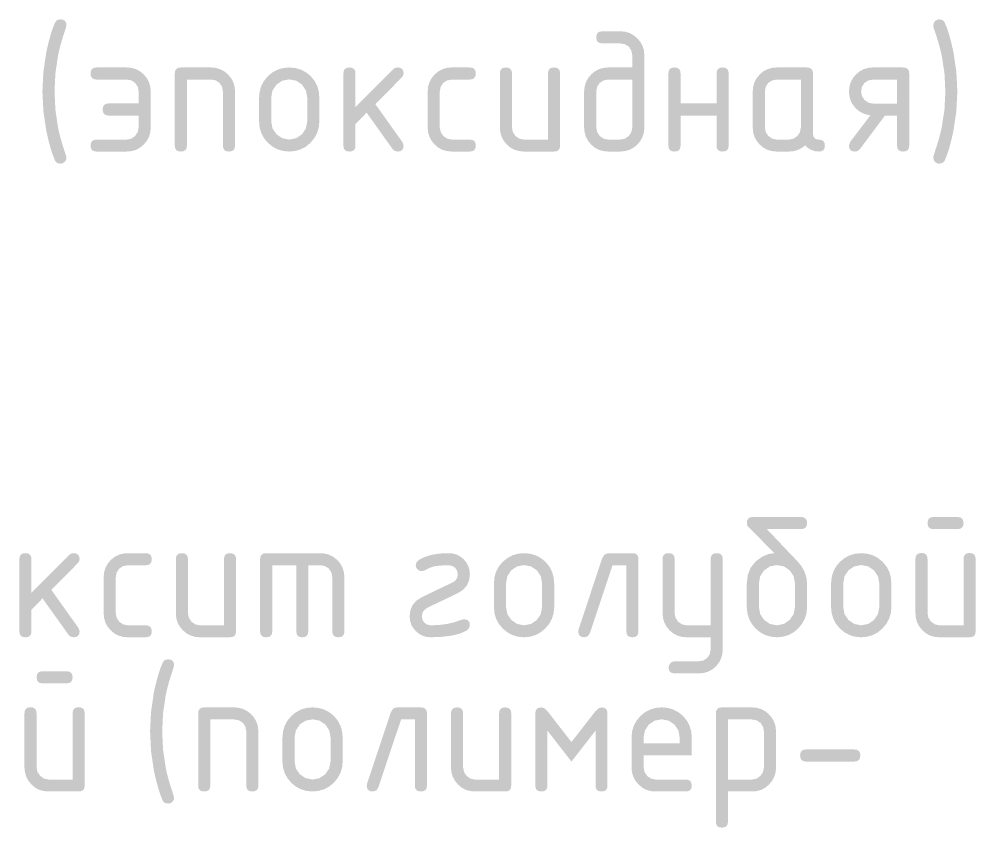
# Model space of a CAD drawing. Header units: millimetres. Extents: x -546 to 1681, y -650 to 1730.
# Drawn here: x 1121.37 to 1145.74, y 693.28 to 713.62 of the extents above; entities that cross this region are included whole.
import ezdxf

# ---------------------------------------------------------------- set-up
doc = ezdxf.new("R2010")
doc.units = ezdxf.units.MM

msp = doc.modelspace()

# ---------------------------------------------------------------- hatches: boundary and pattern name
h = msp.add_hatch(color=7)
h.dxf.hatch_style = 2
h.paths.add_polyline_path([(1122.256, 711.808), (1122.278, 711.351), (1122.345, 710.898), (1122.377, 710.751), (1122.421, 710.586), (1122.477, 710.4), (1122.544, 710.195), (1122.557, 710.14), (1122.546, 710.084), (1122.51, 710.034), (1122.462, 710.001), (1122.404, 709.991), (1122.325, 710.008), (1122.273, 710.059), (1122.214, 710.209), (1122.156, 710.386), (1122.101, 710.588), (1122.049, 710.817), (1121.976, 711.309), (1121.951, 711.808), (1121.976, 712.306), (1122.049, 712.798), (1122.101, 713.027), (1122.156, 713.229), (1122.214, 713.404), (1122.273, 713.552), (1122.325, 713.607), (1122.404, 713.623), (1122.471, 713.614), (1122.519, 713.585), (1122.547, 713.538), (1122.557, 713.471), (1122.544, 713.416), (1122.477, 713.213), (1122.421, 713.029), (1122.377, 712.864), (1122.345, 712.718), (1122.278, 712.264)])
h = msp.add_hatch(color=7)
h.dxf.hatch_style = 2
h.paths.add_polyline_path([(1144.68, 711.808), (1144.657, 712.264), (1144.587, 712.718), (1144.555, 712.857), (1144.511, 713.019), (1144.453, 713.206), (1144.384, 713.416), (1144.375, 713.471), (1144.387, 713.531), (1144.422, 713.581), (1144.472, 713.613), (1144.528, 713.623), (1144.611, 713.607), (1144.659, 713.552), (1144.72, 713.404), (1144.777, 713.229), (1144.831, 713.027), (1144.883, 712.798), (1144.956, 712.306), (1144.981, 711.808), (1144.956, 711.309), (1144.883, 710.817), (1144.831, 710.588), (1144.777, 710.386), (1144.72, 710.209), (1144.659, 710.059), (1144.611, 710.008), (1144.528, 709.991), (1144.473, 710.001), (1144.422, 710.034), (1144.387, 710.085), (1144.375, 710.14), (1144.384, 710.195), (1144.453, 710.407), (1144.511, 710.595), (1144.555, 710.758), (1144.587, 710.898), (1144.657, 711.351)])
h = msp.add_hatch(color=7)
h.paths.add_polyline_path([(1137.103, 712.718), (1137.103, 710.901), (1137.092, 710.779), (1137.059, 710.667), (1137.003, 710.563), (1136.925, 710.47), (1136.832, 710.393), (1136.729, 710.339), (1136.617, 710.307), (1136.498, 710.296), (1136.193, 710.296), (1136.071, 710.307), (1135.959, 710.339), (1135.857, 710.393), (1135.766, 710.47), (1135.688, 710.563), (1135.632, 710.667), (1135.599, 710.779), (1135.587, 710.901), (1135.587, 711.808), (1135.599, 711.93), (1135.632, 712.042), (1135.688, 712.146), (1135.766, 712.239), (1135.858, 712.315), (1135.96, 712.369), (1136.071, 712.402), (1136.193, 712.413), (1136.798, 712.413), (1136.798, 712.718), (1136.777, 712.835), (1136.714, 712.934), (1136.615, 712.996), (1136.498, 713.018), (1136.041, 713.018), (1135.976, 713.028), (1135.93, 713.056), (1135.902, 713.104), (1135.892, 713.171), (1135.902, 713.237), (1135.93, 713.285), (1135.976, 713.313), (1136.041, 713.323), (1136.498, 713.323), (1136.62, 713.312), (1136.732, 713.279), (1136.834, 713.223), (1136.925, 713.145), (1137.003, 713.054), (1137.059, 712.952), (1137.092, 712.84)])
h.paths.add_polyline_path([(1136.798, 710.901), (1136.798, 712.108), (1136.193, 712.108), (1136.076, 712.086), (1135.977, 712.023), (1135.914, 711.925), (1135.892, 711.808), (1135.892, 710.901), (1135.915, 710.786), (1135.982, 710.686), (1136.079, 710.619), (1136.193, 710.597), (1136.498, 710.597), (1136.613, 710.619), (1136.709, 710.686), (1136.776, 710.784)])
h = msp.add_hatch(color=7)
h.dxf.hatch_style = 2
h.paths.add_polyline_path([(1124.373, 711.202), (1123.615, 711.202), (1123.551, 711.212), (1123.505, 711.24), (1123.477, 711.288), (1123.467, 711.355), (1123.477, 711.421), (1123.505, 711.469), (1123.551, 711.497), (1123.615, 711.507), (1124.373, 711.507), (1124.373, 711.808), (1124.352, 711.925), (1124.288, 712.023), (1124.19, 712.088), (1124.072, 712.108), (1123.315, 712.108), (1123.248, 712.118), (1123.2, 712.146), (1123.172, 712.194), (1123.162, 712.261), (1123.172, 712.327), (1123.2, 712.375), (1123.248, 712.403), (1123.315, 712.413), (1124.072, 712.413), (1124.195, 712.402), (1124.307, 712.369), (1124.409, 712.315), (1124.5, 712.239), (1124.578, 712.146), (1124.634, 712.042), (1124.667, 711.93), (1124.678, 711.808), (1124.678, 710.901), (1124.667, 710.777), (1124.634, 710.665), (1124.578, 710.563), (1124.5, 710.47), (1124.409, 710.393), (1124.307, 710.339), (1124.195, 710.307), (1124.072, 710.296), (1123.315, 710.296), (1123.248, 710.305), (1123.2, 710.332), (1123.172, 710.378), (1123.162, 710.444), (1123.172, 710.511), (1123.2, 710.559), (1123.248, 710.587), (1123.315, 710.597), (1124.072, 710.597), (1124.188, 710.619), (1124.284, 710.686), (1124.351, 710.784), (1124.373, 710.901)])
h = msp.add_hatch(color=7)
h.dxf.hatch_style = 2
h.paths.add_polyline_path([(1125.284, 710.444), (1125.284, 712.265), (1125.294, 712.329), (1125.322, 712.375), (1125.37, 712.403), (1125.437, 712.413), (1126.194, 712.413), (1126.314, 712.402), (1126.426, 712.369), (1126.528, 712.315), (1126.622, 712.239), (1126.7, 712.146), (1126.755, 712.042), (1126.789, 711.93), (1126.8, 711.808), (1126.8, 710.444), (1126.79, 710.378), (1126.762, 710.332), (1126.714, 710.305), (1126.647, 710.296), (1126.581, 710.305), (1126.533, 710.332), (1126.505, 710.378), (1126.495, 710.444), (1126.495, 711.808), (1126.473, 711.925), (1126.41, 712.023), (1126.312, 712.088), (1126.194, 712.108), (1125.589, 712.108), (1125.589, 710.444), (1125.579, 710.378), (1125.551, 710.332), (1125.503, 710.305), (1125.437, 710.296), (1125.37, 710.305), (1125.322, 710.332), (1125.294, 710.378)])
h = msp.add_hatch(color=7)
h.paths.add_polyline_path([(1127.406, 711.05), (1127.406, 711.655), (1127.419, 711.807), (1127.46, 711.948), (1127.529, 712.076), (1127.626, 712.193), (1127.743, 712.29), (1127.871, 712.358), (1128.011, 712.399), (1128.164, 712.413), (1128.316, 712.399), (1128.456, 712.359), (1128.585, 712.291), (1128.701, 712.197), (1128.798, 712.08), (1128.867, 711.952), (1128.908, 711.81), (1128.922, 711.655), (1128.922, 711.05), (1128.907, 710.9), (1128.865, 710.761), (1128.795, 710.633), (1128.697, 710.516), (1128.582, 710.419), (1128.454, 710.351), (1128.314, 710.31), (1128.164, 710.296), (1128.011, 710.31), (1127.871, 710.351), (1127.743, 710.419), (1127.626, 710.516), (1127.529, 710.633), (1127.46, 710.761), (1127.419, 710.9)])
h.paths.add_polyline_path([(1128.617, 711.054), (1128.617, 711.659), (1128.584, 711.833), (1128.486, 711.981), (1128.339, 712.08), (1128.164, 712.112), (1127.989, 712.08), (1127.842, 711.981), (1127.743, 711.833), (1127.711, 711.659), (1127.711, 711.054), (1127.743, 710.877), (1127.842, 710.732), (1127.989, 710.631), (1128.164, 710.597), (1128.339, 710.631), (1128.486, 710.732), (1128.584, 710.879)])
h = msp.add_hatch(color=7)
h.dxf.hatch_style = 2
h.paths.add_polyline_path([(1129.832, 711.418), (1130.785, 712.37), (1130.831, 712.403), (1130.891, 712.413), (1130.957, 712.403), (1131.005, 712.375), (1131.034, 712.329), (1131.043, 712.265), (1131.031, 712.207), (1130.996, 712.159), (1130.332, 711.49), (1131.013, 710.533), (1131.043, 710.444), (1131.034, 710.378), (1131.005, 710.332), (1130.957, 710.305), (1130.891, 710.296), (1130.818, 710.312), (1130.764, 710.36), (1130.112, 711.274), (1129.832, 710.991), (1129.832, 710.444), (1129.823, 710.378), (1129.794, 710.332), (1129.747, 710.305), (1129.68, 710.296), (1129.613, 710.305), (1129.565, 710.332), (1129.537, 710.378), (1129.527, 710.444), (1129.527, 712.265), (1129.537, 712.329), (1129.565, 712.375), (1129.613, 712.403), (1129.68, 712.413), (1129.747, 712.403), (1129.794, 712.375), (1129.823, 712.329), (1129.832, 712.265)])
h = msp.add_hatch(color=7)
h.dxf.hatch_style = 2
h.paths.add_polyline_path([(1131.954, 711.808), (1131.954, 710.901), (1131.976, 710.786), (1132.043, 710.686), (1132.141, 710.619), (1132.255, 710.597), (1132.707, 710.597), (1132.774, 710.587), (1132.822, 710.559), (1132.851, 710.511), (1132.86, 710.444), (1132.851, 710.378), (1132.822, 710.332), (1132.774, 710.305), (1132.707, 710.296), (1132.255, 710.296), (1132.132, 710.307), (1132.02, 710.339), (1131.918, 710.393), (1131.827, 710.47), (1131.749, 710.563), (1131.694, 710.665), (1131.66, 710.777), (1131.649, 710.901), (1131.649, 711.808), (1131.66, 711.93), (1131.694, 712.042), (1131.749, 712.146), (1131.827, 712.239), (1131.918, 712.315), (1132.02, 712.369), (1132.132, 712.402), (1132.255, 712.413), (1132.707, 712.413), (1132.774, 712.403), (1132.822, 712.375), (1132.851, 712.327), (1132.86, 712.261), (1132.851, 712.194), (1132.822, 712.146), (1132.774, 712.118), (1132.707, 712.108), (1132.255, 712.108), (1132.137, 712.086), (1132.039, 712.023), (1131.976, 711.925)])
h = msp.add_hatch(color=7)
h.dxf.hatch_style = 2
h.paths.add_polyline_path([(1134.982, 712.265), (1134.982, 710.444), (1134.972, 710.378), (1134.944, 710.332), (1134.896, 710.305), (1134.829, 710.296), (1134.072, 710.296), (1133.949, 710.307), (1133.837, 710.339), (1133.735, 710.393), (1133.644, 710.47), (1133.566, 710.563), (1133.51, 710.665), (1133.477, 710.777), (1133.466, 710.901), (1133.466, 712.265), (1133.475, 712.329), (1133.504, 712.375), (1133.552, 712.403), (1133.618, 712.413), (1133.685, 712.403), (1133.733, 712.375), (1133.761, 712.329), (1133.771, 712.265), (1133.771, 710.901), (1133.793, 710.786), (1133.86, 710.686), (1133.958, 710.619), (1134.072, 710.597), (1134.677, 710.597), (1134.677, 712.265), (1134.686, 712.329), (1134.715, 712.375), (1134.762, 712.403), (1134.829, 712.413), (1134.896, 712.403), (1134.944, 712.375), (1134.972, 712.329)])
h = msp.add_hatch(color=7)
h.dxf.hatch_style = 2
h.paths.add_polyline_path([(1138.014, 711.202), (1138.014, 710.444), (1138.004, 710.378), (1137.976, 710.332), (1137.928, 710.305), (1137.862, 710.296), (1137.795, 710.305), (1137.747, 710.332), (1137.719, 710.378), (1137.709, 710.444), (1137.709, 712.265), (1137.719, 712.329), (1137.747, 712.375), (1137.795, 712.403), (1137.862, 712.413), (1137.928, 712.403), (1137.976, 712.375), (1138.004, 712.329), (1138.014, 712.265), (1138.014, 711.507), (1138.92, 711.507), (1138.92, 712.265), (1138.93, 712.329), (1138.958, 712.375), (1139.006, 712.403), (1139.072, 712.413), (1139.139, 712.403), (1139.187, 712.375), (1139.215, 712.329), (1139.225, 712.265), (1139.225, 710.444), (1139.215, 710.378), (1139.187, 710.332), (1139.139, 710.305), (1139.072, 710.296), (1139.006, 710.305), (1138.958, 710.332), (1138.93, 710.378), (1138.92, 710.444), (1138.92, 711.202)])
h = msp.add_hatch(color=7)
h.paths.add_polyline_path([(1141.042, 712.108), (1140.437, 712.108), (1140.319, 712.086), (1140.221, 712.023), (1140.157, 711.925), (1140.136, 711.808), (1140.136, 710.901), (1140.158, 710.786), (1140.225, 710.686), (1140.323, 710.619), (1140.437, 710.597), (1140.741, 710.597), (1140.856, 710.619), (1140.953, 710.686), (1141.02, 710.784), (1141.042, 710.901)])
h.paths.add_polyline_path([(1141.647, 710.444), (1141.638, 710.378), (1141.61, 710.332), (1141.563, 710.305), (1141.499, 710.296), (1141.396, 710.306), (1141.305, 710.335), (1141.223, 710.384), (1141.152, 710.453), (1141.062, 710.384), (1140.964, 710.335), (1140.857, 710.306), (1140.741, 710.296), (1140.437, 710.296), (1140.314, 710.307), (1140.202, 710.339), (1140.1, 710.393), (1140.009, 710.47), (1139.931, 710.563), (1139.875, 710.665), (1139.842, 710.777), (1139.831, 710.901), (1139.831, 711.808), (1139.842, 711.93), (1139.875, 712.042), (1139.931, 712.146), (1140.009, 712.239), (1140.1, 712.315), (1140.202, 712.369), (1140.314, 712.402), (1140.437, 712.413), (1141.194, 712.413), (1141.261, 712.403), (1141.309, 712.375), (1141.337, 712.329), (1141.347, 712.265), (1141.347, 710.749), (1141.356, 710.682), (1141.385, 710.635), (1141.432, 710.606), (1141.499, 710.597), (1141.563, 710.587), (1141.61, 710.559), (1141.638, 710.511)])
h = msp.add_hatch(color=7)
h.paths.add_polyline_path([(1142.791, 711.206), (1142.681, 711.23), (1142.579, 711.271), (1142.487, 711.329), (1142.406, 711.405), (1142.339, 711.494), (1142.291, 711.591), (1142.263, 711.695), (1142.253, 711.808), (1142.264, 711.93), (1142.298, 712.042), (1142.353, 712.146), (1142.431, 712.239), (1142.522, 712.315), (1142.624, 712.369), (1142.737, 712.402), (1142.859, 712.413), (1143.616, 712.413), (1143.683, 712.403), (1143.731, 712.375), (1143.76, 712.329), (1143.769, 712.265), (1143.769, 710.444), (1143.76, 710.378), (1143.731, 710.332), (1143.683, 710.305), (1143.616, 710.296), (1143.55, 710.305), (1143.502, 710.332), (1143.474, 710.378), (1143.464, 710.444), (1143.464, 711.202), (1143.159, 711.202), (1142.528, 710.356), (1142.473, 710.31), (1142.406, 710.296), (1142.339, 710.305), (1142.291, 710.332), (1142.263, 710.378), (1142.253, 710.444), (1142.283, 710.538)])
h.paths.add_polyline_path([(1142.558, 711.808), (1142.58, 711.692), (1142.647, 711.592), (1142.745, 711.525), (1142.859, 711.503), (1143.464, 711.503), (1143.464, 712.108), (1142.859, 712.108), (1142.741, 712.086), (1142.643, 712.023), (1142.58, 711.925)])
h = msp.add_hatch(color=7)
h.paths.add_polyline_path([(1141.198, 699.428), (1141.198, 698.823), (1141.184, 698.673), (1141.141, 698.534), (1141.071, 698.406), (1140.974, 698.289), (1140.859, 698.193), (1140.731, 698.124), (1140.591, 698.083), (1140.44, 698.069), (1140.288, 698.083), (1140.147, 698.124), (1140.019, 698.193), (1139.903, 698.289), (1139.806, 698.406), (1139.737, 698.534), (1139.696, 698.673), (1139.682, 698.823), (1139.682, 699.432), (1139.707, 699.643), (1139.781, 699.825), (1139.904, 699.978), (1140.076, 700.101), (1140.231, 700.166), (1140.377, 700.186), (1139.712, 700.855), (1139.689, 700.89), (1139.682, 700.944), (1139.692, 701.01), (1139.72, 701.058), (1139.768, 701.087), (1139.835, 701.096), (1141.05, 701.096), (1141.114, 701.087), (1141.16, 701.058), (1141.189, 701.01), (1141.198, 700.944), (1141.189, 700.877), (1141.16, 700.829), (1141.114, 700.801), (1141.05, 700.791), (1140.186, 700.791), (1140.948, 699.991), (1141.057, 699.859), (1141.135, 699.721), (1141.182, 699.577)])
h.paths.add_polyline_path([(1140.893, 698.827), (1140.893, 699.432), (1140.861, 699.606), (1140.762, 699.754), (1140.615, 699.853), (1140.44, 699.886), (1140.265, 699.853), (1140.118, 699.754), (1140.019, 699.606), (1139.987, 699.432), (1139.987, 698.827), (1140.019, 698.65), (1140.118, 698.505), (1140.265, 698.404), (1140.44, 698.37), (1140.615, 698.404), (1140.762, 698.505), (1140.861, 698.652)])
h = msp.add_hatch(color=7)
h.paths.add_polyline_path([(1145.441, 700.038), (1145.441, 698.218), (1145.432, 698.151), (1145.403, 698.105), (1145.356, 698.078), (1145.289, 698.069), (1144.531, 698.069), (1144.409, 698.08), (1144.297, 698.112), (1144.195, 698.166), (1144.104, 698.243), (1144.026, 698.337), (1143.97, 698.44), (1143.937, 698.552), (1143.926, 698.675), (1143.926, 700.038), (1143.935, 700.105), (1143.964, 700.152), (1144.011, 700.181), (1144.078, 700.19), (1144.145, 700.181), (1144.192, 700.152), (1144.221, 700.105), (1144.23, 700.038), (1144.23, 698.675), (1144.253, 698.559), (1144.32, 698.463), (1144.418, 698.393), (1144.531, 698.37), (1145.137, 698.37), (1145.137, 700.038), (1145.146, 700.105), (1145.175, 700.152), (1145.222, 700.181), (1145.289, 700.19), (1145.356, 700.181), (1145.403, 700.152), (1145.432, 700.105)])
h.paths.add_polyline_path([(1144.984, 700.791), (1144.379, 700.791), (1144.314, 700.801), (1144.268, 700.829), (1144.24, 700.877), (1144.23, 700.944), (1144.24, 701.01), (1144.268, 701.058), (1144.314, 701.087), (1144.379, 701.096), (1144.984, 701.096), (1145.051, 701.087), (1145.099, 701.058), (1145.127, 701.01), (1145.137, 700.944), (1145.127, 700.877), (1145.099, 700.829), (1145.051, 700.801)])
h = msp.add_hatch(color=7)
h.dxf.hatch_style = 2
h.paths.add_polyline_path([(1121.676, 699.191), (1122.628, 700.144), (1122.675, 700.176), (1122.734, 700.186), (1122.801, 700.177), (1122.849, 700.148), (1122.877, 700.102), (1122.887, 700.038), (1122.875, 699.98), (1122.84, 699.932), (1122.175, 699.263), (1122.857, 698.306), (1122.887, 698.218), (1122.877, 698.151), (1122.849, 698.105), (1122.801, 698.078), (1122.734, 698.069), (1122.661, 698.085), (1122.608, 698.133), (1121.955, 699.047), (1121.676, 698.764), (1121.676, 698.218), (1121.666, 698.151), (1121.638, 698.105), (1121.59, 698.078), (1121.524, 698.069), (1121.457, 698.078), (1121.409, 698.105), (1121.381, 698.151), (1121.371, 698.218), (1121.371, 700.038), (1121.381, 700.102), (1121.409, 700.148), (1121.457, 700.177), (1121.524, 700.186), (1121.59, 700.177), (1121.638, 700.148), (1121.666, 700.102), (1121.676, 700.038)])
h = msp.add_hatch(color=7)
h.dxf.hatch_style = 2
h.paths.add_polyline_path([(1123.798, 699.581), (1123.798, 698.675), (1123.82, 698.559), (1123.887, 698.459), (1123.985, 698.392), (1124.099, 698.37), (1124.551, 698.37), (1124.618, 698.36), (1124.666, 698.332), (1124.694, 698.284), (1124.704, 698.218), (1124.694, 698.151), (1124.666, 698.105), (1124.618, 698.078), (1124.551, 698.069), (1124.099, 698.069), (1123.976, 698.08), (1123.864, 698.112), (1123.762, 698.166), (1123.671, 698.243), (1123.593, 698.336), (1123.537, 698.438), (1123.504, 698.551), (1123.493, 698.675), (1123.493, 699.581), (1123.504, 699.703), (1123.537, 699.816), (1123.593, 699.919), (1123.671, 700.012), (1123.762, 700.088), (1123.864, 700.142), (1123.976, 700.175), (1124.099, 700.186), (1124.551, 700.186), (1124.618, 700.176), (1124.666, 700.148), (1124.694, 700.1), (1124.704, 700.034), (1124.694, 699.967), (1124.666, 699.919), (1124.618, 699.891), (1124.551, 699.881), (1124.099, 699.881), (1123.981, 699.859), (1123.883, 699.796), (1123.819, 699.698)])
h = msp.add_hatch(color=7)
h.dxf.hatch_style = 2
h.paths.add_polyline_path([(1126.826, 700.038), (1126.826, 698.218), (1126.816, 698.151), (1126.787, 698.105), (1126.74, 698.078), (1126.673, 698.069), (1125.916, 698.069), (1125.793, 698.08), (1125.681, 698.112), (1125.579, 698.166), (1125.488, 698.243), (1125.41, 698.336), (1125.354, 698.438), (1125.321, 698.551), (1125.31, 698.675), (1125.31, 700.038), (1125.319, 700.102), (1125.348, 700.148), (1125.396, 700.177), (1125.462, 700.186), (1125.529, 700.177), (1125.577, 700.148), (1125.605, 700.102), (1125.615, 700.038), (1125.615, 698.675), (1125.637, 698.559), (1125.704, 698.459), (1125.802, 698.392), (1125.916, 698.37), (1126.521, 698.37), (1126.521, 700.038), (1126.53, 700.102), (1126.559, 700.148), (1126.606, 700.177), (1126.673, 700.186), (1126.74, 700.177), (1126.787, 700.148), (1126.816, 700.102)])
h = msp.add_hatch(color=7)
h.dxf.hatch_style = 2
h.paths.add_polyline_path([(1127.584, 700.186), (1128.947, 700.186), (1129.069, 700.175), (1129.18, 700.142), (1129.282, 700.088), (1129.375, 700.012), (1129.452, 699.919), (1129.508, 699.816), (1129.541, 699.703), (1129.553, 699.581), (1129.553, 698.218), (1129.543, 698.151), (1129.514, 698.105), (1129.467, 698.078), (1129.4, 698.069), (1129.333, 698.078), (1129.286, 698.105), (1129.257, 698.151), (1129.248, 698.218), (1129.248, 699.581), (1129.226, 699.698), (1129.163, 699.796), (1129.065, 699.861), (1128.947, 699.881), (1128.643, 699.881), (1128.643, 698.218), (1128.633, 698.151), (1128.604, 698.105), (1128.557, 698.078), (1128.49, 698.069), (1128.426, 698.078), (1128.379, 698.105), (1128.351, 698.151), (1128.342, 698.218), (1128.342, 699.881), (1127.736, 699.881), (1127.736, 698.218), (1127.727, 698.151), (1127.698, 698.105), (1127.651, 698.078), (1127.584, 698.069), (1127.517, 698.078), (1127.47, 698.105), (1127.441, 698.151), (1127.431, 698.218), (1127.431, 700.038), (1127.441, 700.102), (1127.47, 700.148), (1127.517, 700.177)])
h = msp.add_hatch(color=7)
h.dxf.hatch_style = 2
h.paths.add_polyline_path([(1132.558, 698.522), (1132.625, 698.513), (1132.673, 698.484), (1132.701, 698.437), (1132.711, 698.37), (1132.689, 698.294), (1132.626, 698.235), (1132.46, 698.162), (1132.255, 698.111), (1132.009, 698.08), (1131.724, 698.069), (1131.62, 698.079), (1131.522, 698.107), (1131.433, 698.155), (1131.352, 698.221), (1131.282, 698.303), (1131.234, 698.393), (1131.205, 698.491), (1131.195, 698.598), (1131.214, 698.752), (1131.271, 698.884), (1131.367, 698.992), (1131.5, 699.077), (1132.283, 699.453), (1132.336, 699.489), (1132.375, 699.534), (1132.398, 699.59), (1132.406, 699.657), (1132.39, 699.743), (1132.343, 699.818), (1132.267, 699.865), (1132.182, 699.881), (1131.956, 699.874), (1131.796, 699.851), (1131.688, 699.813), (1131.568, 699.75), (1131.5, 699.733), (1131.442, 699.743), (1131.394, 699.775), (1131.358, 699.827), (1131.348, 699.881), (1131.367, 699.957), (1131.428, 700.017), (1131.575, 700.091), (1131.749, 700.144), (1131.951, 700.176), (1132.182, 700.186), (1132.286, 700.176), (1132.384, 700.148), (1132.473, 700.1), (1132.554, 700.034), (1132.623, 699.951), (1132.672, 699.861), (1132.701, 699.763), (1132.711, 699.657), (1132.692, 699.503), (1132.635, 699.372), (1132.539, 699.263), (1132.406, 699.178), (1131.627, 698.806), (1131.532, 698.723), (1131.5, 698.598), (1131.516, 698.512), (1131.563, 698.438), (1131.638, 698.388), (1131.724, 698.37), (1131.939, 698.378), (1132.14, 698.405), (1132.327, 698.449), (1132.499, 698.51)])
h = msp.add_hatch(color=7)
h.paths.add_polyline_path([(1133.317, 698.823), (1133.317, 699.428), (1133.33, 699.581), (1133.371, 699.721), (1133.44, 699.849), (1133.537, 699.966), (1133.654, 700.063), (1133.782, 700.131), (1133.922, 700.172), (1134.075, 700.186), (1134.227, 700.172), (1134.367, 700.132), (1134.496, 700.064), (1134.612, 699.97), (1134.709, 699.853), (1134.778, 699.725), (1134.819, 699.583), (1134.833, 699.428), (1134.833, 698.823), (1134.818, 698.673), (1134.776, 698.534), (1134.706, 698.406), (1134.608, 698.289), (1134.493, 698.193), (1134.365, 698.124), (1134.225, 698.083), (1134.075, 698.069), (1133.922, 698.083), (1133.782, 698.124), (1133.654, 698.193), (1133.537, 698.289), (1133.44, 698.406), (1133.371, 698.534), (1133.33, 698.673)])
h.paths.add_polyline_path([(1134.528, 698.827), (1134.528, 699.432), (1134.496, 699.606), (1134.397, 699.754), (1134.25, 699.853), (1134.075, 699.886), (1133.9, 699.853), (1133.753, 699.754), (1133.654, 699.606), (1133.622, 699.432), (1133.622, 698.827), (1133.654, 698.65), (1133.753, 698.505), (1133.9, 698.404), (1134.075, 698.37), (1134.25, 698.404), (1134.397, 698.505), (1134.496, 698.652)])
h = msp.add_hatch(color=7)
h.dxf.hatch_style = 2
h.paths.add_polyline_path([(1136.197, 700.186), (1136.802, 700.186), (1136.869, 700.177), (1136.916, 700.148), (1136.945, 700.102), (1136.954, 700.038), (1136.954, 698.218), (1136.945, 698.151), (1136.916, 698.105), (1136.869, 698.078), (1136.802, 698.069), (1136.735, 698.078), (1136.688, 698.105), (1136.659, 698.151), (1136.65, 698.218), (1136.65, 699.881), (1136.302, 699.881), (1135.731, 698.171), (1135.68, 698.095), (1135.591, 698.069), (1135.524, 698.079), (1135.477, 698.107), (1135.448, 698.155), (1135.439, 698.221), (1135.447, 698.268), (1136.044, 700.063), (1136.104, 700.156)])
h = msp.add_hatch(color=7)
h.dxf.hatch_style = 2
h.paths.add_polyline_path([(1138.771, 697.76), (1138.771, 698.069), (1138.166, 698.069), (1138.044, 698.08), (1137.931, 698.112), (1137.829, 698.166), (1137.738, 698.243), (1137.661, 698.337), (1137.605, 698.44), (1137.572, 698.552), (1137.56, 698.675), (1137.56, 700.038), (1137.57, 700.102), (1137.598, 700.148), (1137.646, 700.177), (1137.713, 700.186), (1137.78, 700.177), (1137.827, 700.148), (1137.856, 700.102), (1137.865, 700.038), (1137.865, 698.675), (1137.888, 698.559), (1137.954, 698.459), (1138.052, 698.392), (1138.166, 698.37), (1138.771, 698.37), (1138.771, 700.038), (1138.781, 700.102), (1138.809, 700.148), (1138.857, 700.177), (1138.924, 700.186), (1138.99, 700.177), (1139.038, 700.148), (1139.067, 700.102), (1139.076, 700.038), (1139.076, 697.764), (1139.065, 697.642), (1139.032, 697.53), (1138.978, 697.427), (1138.903, 697.333), (1138.811, 697.257), (1138.709, 697.203), (1138.597, 697.17), (1138.475, 697.159), (1137.865, 697.159), (1137.799, 697.169), (1137.751, 697.197), (1137.723, 697.245), (1137.713, 697.311), (1137.724, 697.366), (1137.759, 697.417), (1137.808, 697.452), (1137.865, 697.464), (1138.47, 697.464), (1138.588, 697.484), (1138.686, 697.548), (1138.75, 697.643)])
h = msp.add_hatch(color=7)
h.paths.add_polyline_path([(1141.804, 698.823), (1141.804, 699.428), (1141.817, 699.581), (1141.859, 699.721), (1141.927, 699.849), (1142.024, 699.966), (1142.141, 700.063), (1142.269, 700.131), (1142.409, 700.172), (1142.562, 700.186), (1142.714, 700.172), (1142.855, 700.132), (1142.983, 700.064), (1143.099, 699.97), (1143.196, 699.853), (1143.265, 699.725), (1143.306, 699.583), (1143.32, 699.428), (1143.32, 698.823), (1143.305, 698.673), (1143.263, 698.534), (1143.193, 698.406), (1143.095, 698.289), (1142.98, 698.193), (1142.852, 698.124), (1142.712, 698.083), (1142.562, 698.069), (1142.409, 698.083), (1142.269, 698.124), (1142.141, 698.193), (1142.024, 698.289), (1141.927, 698.406), (1141.859, 698.534), (1141.817, 698.673)])
h.paths.add_polyline_path([(1143.015, 698.827), (1143.015, 699.432), (1142.983, 699.606), (1142.884, 699.754), (1142.737, 699.853), (1142.562, 699.886), (1142.387, 699.853), (1142.24, 699.754), (1142.141, 699.606), (1142.109, 699.432), (1142.109, 698.827), (1142.141, 698.65), (1142.24, 698.505), (1142.387, 698.404), (1142.562, 698.37), (1142.737, 698.404), (1142.884, 698.505), (1142.983, 698.652)])
h = msp.add_hatch(color=7)
h.dxf.hatch_style = 2
h.paths.add_polyline_path([(1124.966, 695.698), (1124.988, 695.242), (1125.055, 694.788), (1125.086, 694.642), (1125.13, 694.476), (1125.186, 694.291), (1125.253, 694.086), (1125.266, 694.03), (1125.256, 693.974), (1125.22, 693.925), (1125.171, 693.892), (1125.114, 693.882), (1125.034, 693.898), (1124.983, 693.95), (1124.923, 694.1), (1124.866, 694.276), (1124.811, 694.479), (1124.758, 694.708), (1124.686, 695.2), (1124.661, 695.698), (1124.686, 696.197), (1124.758, 696.689), (1124.811, 696.917), (1124.866, 697.12), (1124.923, 697.295), (1124.983, 697.442), (1125.034, 697.497), (1125.114, 697.514), (1125.18, 697.505), (1125.228, 697.476), (1125.257, 697.429), (1125.266, 697.362), (1125.253, 697.307), (1125.186, 697.104), (1125.13, 696.92), (1125.086, 696.754), (1125.055, 696.608), (1124.988, 696.155)])
h = msp.add_hatch(color=7)
h.paths.add_polyline_path([(1123.016, 696.155), (1123.016, 694.335), (1123.006, 694.269), (1122.978, 694.223), (1122.93, 694.196), (1122.863, 694.187), (1122.106, 694.187), (1121.983, 694.197), (1121.871, 694.229), (1121.769, 694.283), (1121.678, 694.361), (1121.6, 694.454), (1121.545, 694.557), (1121.511, 694.67), (1121.5, 694.792), (1121.5, 696.155), (1121.51, 696.222), (1121.538, 696.27), (1121.586, 696.299), (1121.653, 696.308), (1121.719, 696.299), (1121.767, 696.27), (1121.795, 696.222), (1121.805, 696.155), (1121.805, 694.792), (1121.827, 694.677), (1121.894, 694.581), (1121.992, 694.51), (1122.106, 694.487), (1122.711, 694.487), (1122.711, 696.155), (1122.721, 696.222), (1122.749, 696.27), (1122.797, 696.299), (1122.863, 696.308), (1122.93, 696.299), (1122.978, 696.27), (1123.006, 696.222)])
h.paths.add_polyline_path([(1122.558, 696.909), (1121.953, 696.909), (1121.889, 696.918), (1121.842, 696.947), (1121.814, 696.995), (1121.805, 697.062), (1121.814, 697.128), (1121.842, 697.176), (1121.889, 697.204), (1121.953, 697.214), (1122.558, 697.214), (1122.625, 697.204), (1122.673, 697.176), (1122.702, 697.128), (1122.711, 697.062), (1122.702, 696.995), (1122.673, 696.947), (1122.625, 696.918)])
h = msp.add_hatch(color=7)
h.dxf.hatch_style = 2
h.paths.add_polyline_path([(1125.872, 694.335), (1125.872, 696.155), (1125.881, 696.22), (1125.91, 696.266), (1125.957, 696.294), (1126.024, 696.304), (1126.782, 696.304), (1126.902, 696.293), (1127.013, 696.26), (1127.116, 696.205), (1127.209, 696.13), (1127.287, 696.036), (1127.343, 695.933), (1127.376, 695.821), (1127.387, 695.698), (1127.387, 694.335), (1127.378, 694.269), (1127.349, 694.223), (1127.302, 694.196), (1127.235, 694.187), (1127.168, 694.196), (1127.121, 694.223), (1127.092, 694.269), (1127.083, 694.335), (1127.083, 695.698), (1127.061, 695.816), (1126.998, 695.914), (1126.899, 695.979), (1126.782, 695.999), (1126.176, 695.999), (1126.176, 694.335), (1126.167, 694.269), (1126.138, 694.223), (1126.091, 694.196), (1126.024, 694.187), (1125.957, 694.196), (1125.91, 694.223), (1125.881, 694.269)])
h = msp.add_hatch(color=7)
h.paths.add_polyline_path([(1127.993, 694.94), (1127.993, 695.546), (1128.007, 695.698), (1128.048, 695.838), (1128.117, 695.967), (1128.214, 696.084), (1128.33, 696.18), (1128.458, 696.249), (1128.599, 696.29), (1128.751, 696.304), (1128.904, 696.29), (1129.044, 696.25), (1129.172, 696.182), (1129.289, 696.088), (1129.386, 695.971), (1129.454, 695.842), (1129.495, 695.701), (1129.509, 695.546), (1129.509, 694.94), (1129.495, 694.791), (1129.452, 694.652), (1129.382, 694.524), (1129.285, 694.407), (1129.17, 694.31), (1129.042, 694.242), (1128.902, 694.201), (1128.751, 694.187), (1128.599, 694.201), (1128.458, 694.242), (1128.33, 694.31), (1128.214, 694.407), (1128.117, 694.524), (1128.048, 694.652), (1128.007, 694.791)])
h.paths.add_polyline_path([(1129.204, 694.945), (1129.204, 695.55), (1129.172, 695.724), (1129.073, 695.872), (1128.926, 695.971), (1128.751, 696.003), (1128.576, 695.971), (1128.429, 695.872), (1128.33, 695.724), (1128.298, 695.55), (1128.298, 694.945), (1128.33, 694.768), (1128.429, 694.623), (1128.576, 694.522), (1128.751, 694.487), (1128.926, 694.522), (1129.073, 694.623), (1129.172, 694.769)])
h = msp.add_hatch(color=7)
h.dxf.hatch_style = 2
h.paths.add_polyline_path([(1130.873, 696.304), (1131.478, 696.304), (1131.545, 696.294), (1131.593, 696.266), (1131.621, 696.22), (1131.631, 696.155), (1131.631, 694.335), (1131.621, 694.269), (1131.593, 694.223), (1131.545, 694.196), (1131.478, 694.187), (1131.411, 694.196), (1131.364, 694.223), (1131.335, 694.269), (1131.326, 694.335), (1131.326, 695.999), (1130.979, 695.999), (1130.407, 694.288), (1130.356, 694.212), (1130.267, 694.187), (1130.201, 694.196), (1130.153, 694.225), (1130.124, 694.273), (1130.115, 694.339), (1130.124, 694.386), (1130.721, 696.181), (1130.781, 696.274)])
h = msp.add_hatch(color=7)
h.dxf.hatch_style = 2
h.paths.add_polyline_path([(1133.752, 696.155), (1133.752, 694.335), (1133.743, 694.269), (1133.714, 694.223), (1133.666, 694.196), (1133.599, 694.187), (1132.842, 694.187), (1132.72, 694.197), (1132.607, 694.229), (1132.505, 694.283), (1132.414, 694.361), (1132.337, 694.454), (1132.281, 694.556), (1132.247, 694.668), (1132.236, 694.792), (1132.236, 696.155), (1132.246, 696.22), (1132.274, 696.266), (1132.322, 696.294), (1132.389, 696.304), (1132.456, 696.294), (1132.503, 696.266), (1132.532, 696.22), (1132.541, 696.155), (1132.541, 694.792), (1132.563, 694.677), (1132.63, 694.577), (1132.728, 694.51), (1132.842, 694.487), (1133.447, 694.487), (1133.447, 696.155), (1133.457, 696.22), (1133.485, 696.266), (1133.533, 696.294), (1133.599, 696.304), (1133.666, 696.294), (1133.714, 696.266), (1133.743, 696.22)])
h = msp.add_hatch(color=7)
h.dxf.hatch_style = 2
h.paths.add_polyline_path([(1135.268, 694.94), (1134.663, 695.719), (1134.663, 694.335), (1134.653, 694.269), (1134.625, 694.223), (1134.577, 694.196), (1134.511, 694.187), (1134.444, 694.196), (1134.396, 694.223), (1134.367, 694.269), (1134.358, 694.335), (1134.358, 696.155), (1134.367, 696.22), (1134.396, 696.266), (1134.444, 696.294), (1134.511, 696.304), (1134.587, 696.281), (1134.663, 696.21), (1135.268, 695.432), (1135.874, 696.21), (1135.95, 696.281), (1136.026, 696.304), (1136.09, 696.294), (1136.137, 696.266), (1136.165, 696.22), (1136.174, 696.155), (1136.174, 694.335), (1136.165, 694.269), (1136.137, 694.223), (1136.09, 694.196), (1136.026, 694.187), (1135.959, 694.196), (1135.912, 694.223), (1135.883, 694.269), (1135.874, 694.335), (1135.874, 695.719)])
h = msp.add_hatch(color=7)
h.paths.add_polyline_path([(1137.538, 696.003), (1137.363, 695.971), (1137.216, 695.872), (1137.117, 695.725), (1137.085, 695.55), (1137.085, 695.397), (1137.991, 695.397), (1137.991, 695.55), (1137.959, 695.725), (1137.86, 695.872), (1137.713, 695.971)])
h.paths.add_polyline_path([(1137.085, 695.093), (1137.085, 694.792), (1137.107, 694.677), (1137.174, 694.577), (1137.272, 694.51), (1137.386, 694.487), (1138.143, 694.487), (1138.21, 694.478), (1138.258, 694.449), (1138.286, 694.402), (1138.296, 694.335), (1138.286, 694.269), (1138.258, 694.223), (1138.21, 694.196), (1138.143, 694.187), (1137.386, 694.187), (1137.264, 694.197), (1137.151, 694.229), (1137.049, 694.283), (1136.958, 694.361), (1136.88, 694.454), (1136.825, 694.556), (1136.791, 694.668), (1136.78, 694.792), (1136.78, 695.546), (1136.794, 695.698), (1136.835, 695.838), (1136.904, 695.967), (1137.001, 696.084), (1137.117, 696.18), (1137.245, 696.249), (1137.386, 696.29), (1137.538, 696.304), (1137.691, 696.29), (1137.831, 696.25), (1137.959, 696.182), (1138.076, 696.088), (1138.173, 695.971), (1138.241, 695.843), (1138.282, 695.703), (1138.296, 695.55), (1138.296, 695.093)])
h = msp.add_hatch(color=7)
h.paths.add_polyline_path([(1138.902, 696.155), (1138.911, 696.22), (1138.94, 696.266), (1138.988, 696.294), (1139.054, 696.304), (1139.812, 696.304), (1139.934, 696.293), (1140.047, 696.26), (1140.148, 696.205), (1140.24, 696.13), (1140.317, 696.036), (1140.373, 695.933), (1140.406, 695.821), (1140.418, 695.698), (1140.418, 694.792), (1140.406, 694.67), (1140.373, 694.557), (1140.317, 694.454), (1140.24, 694.361), (1140.148, 694.283), (1140.047, 694.229), (1139.934, 694.197), (1139.812, 694.187), (1139.207, 694.187), (1139.207, 693.425), (1139.197, 693.361), (1139.169, 693.314), (1139.121, 693.286), (1139.054, 693.277), (1138.988, 693.286), (1138.94, 693.314), (1138.911, 693.361), (1138.902, 693.425)])
h.paths.add_polyline_path([(1139.207, 695.999), (1139.207, 694.487), (1139.812, 694.487), (1139.927, 694.51), (1140.023, 694.577), (1140.09, 694.675), (1140.113, 694.792), (1140.113, 695.698), (1140.091, 695.816), (1140.028, 695.914), (1139.93, 695.979), (1139.812, 695.999)])
h = msp.add_hatch(color=7)
h.dxf.hatch_style = 2
h.paths.add_polyline_path([(1142.386, 694.94), (1141.176, 694.94), (1141.109, 694.95), (1141.061, 694.979), (1141.033, 695.026), (1141.023, 695.093), (1141.033, 695.16), (1141.061, 695.207), (1141.109, 695.236), (1141.176, 695.245), (1142.386, 695.245), (1142.453, 695.236), (1142.501, 695.207), (1142.53, 695.16), (1142.539, 695.093), (1142.53, 695.026), (1142.501, 694.979), (1142.453, 694.95)])

# ---------------------------------------------------------------- texts
at = {"color": 7, "insert": (1145.744, 701.11), "char_height": 3.04029, "attachment_point": 1}
msp.add_mtext('{\\fGOSTCommon|b0|i0|c0; }', dxfattribs=at)

doc.saveas('drawing.dxf')
